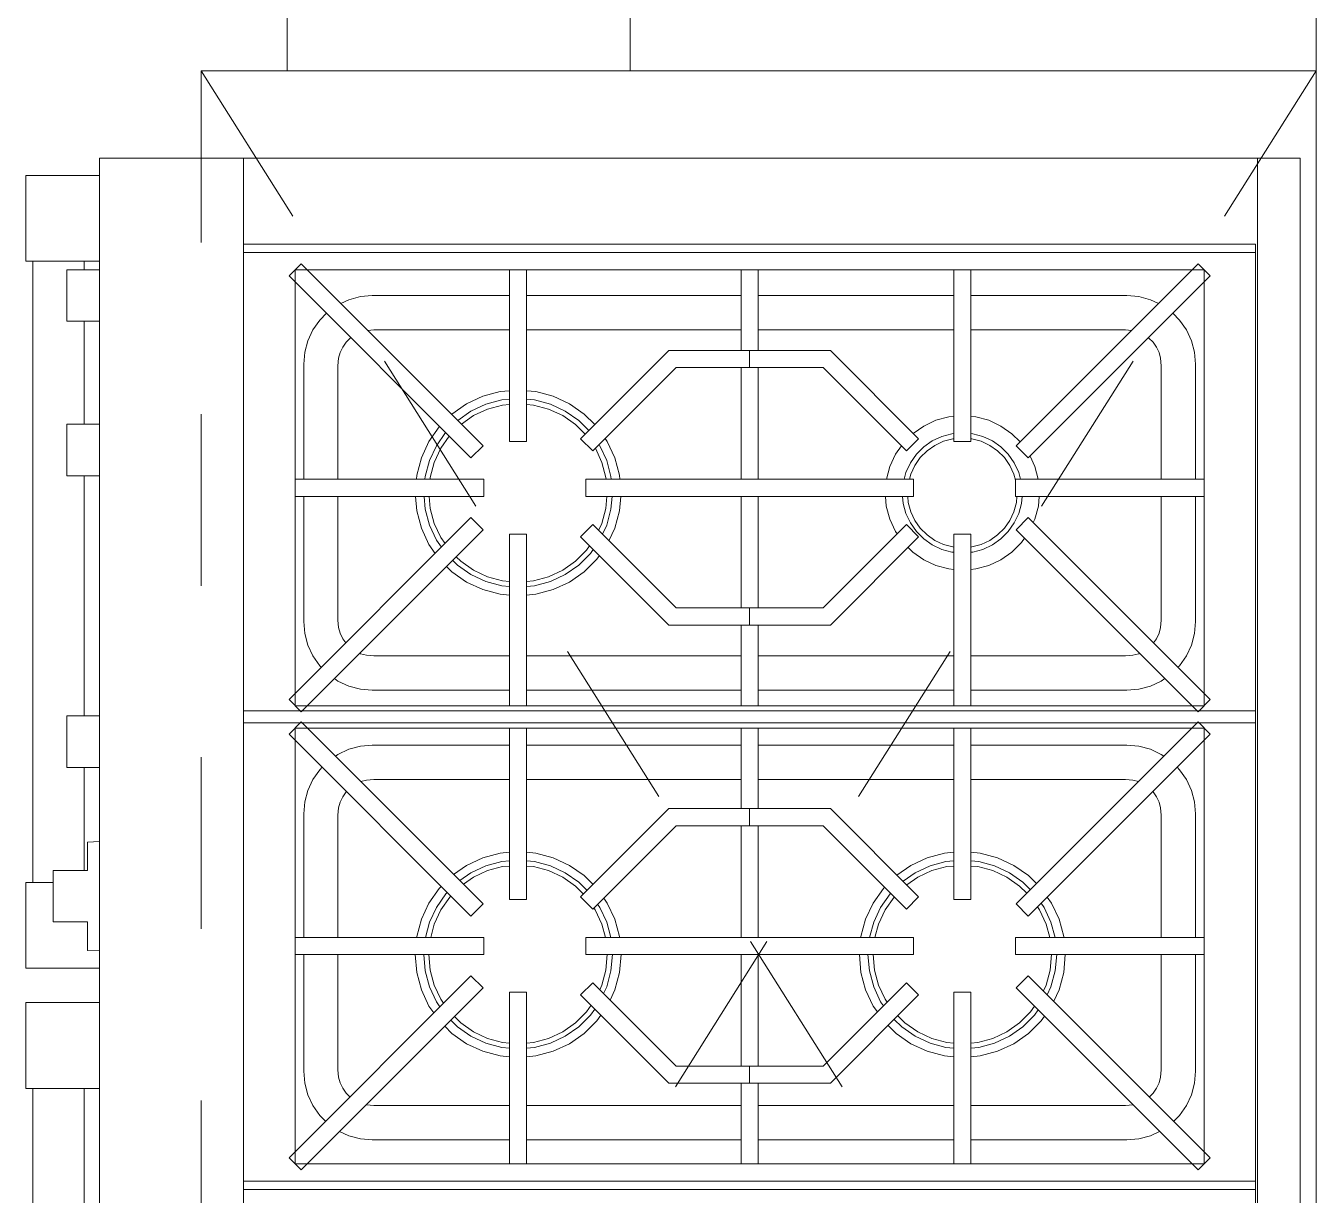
# Model space of a CAD drawing. Header units: metres. Extents: x 14 to 2416, y -346 to 476.
# Drawn here: x 45.799 to 46.552, y -220.115 to -219.434 of the extents above; entities that cross this region are included whole.
import ezdxf

# ---------------------------------------------------------------- set-up
doc = ezdxf.new("R2010")
doc.units = ezdxf.units.M
for name, pattern in [('0', [0]), ('DASHED', [0.75, 0.5, -0.25]), ('DASHED2', [0.375, 0.25, -0.125]), ('HIDDEN2', [0.1875, 0.125, -0.0625])]:
    doc.linetypes.add(name, pattern=pattern)
doc.layers.get('0').update_dxf_attribs({"linetype": '0', "lineweight": 20})
for name, color, linetype, lineweight in [('01a_Mobiliario', 250, 'Continuous', 0), ('A-ANNO-TEXT', 20, 'Continuous', 13), ('A-EQPM-OVHD', 253, 'DASHED2', 5), ('A-WALL', 250, 'Continuous', 20), ('baños', 251, 'Continuous', 0), ('MOBILIARIOS', 252, 'Continuous', 0), ('PROYECCION', 9, 'DASHED', 0)]:
    doc.layers.add(name, color=color, linetype=linetype, lineweight=lineweight)
doc.styles.get("Standard").update_dxf_attribs({"font": 'arial.ttf', "height": 0.1875})

# ---------------------------------------------------------------- blocks, each defined once
blk = doc.blocks.new('PL BASE 1N NASAS 09')
at = {"layer": '01a_Mobiliario', "transparency": 33554684}
for p, q in [((-104.43107, -51.19972), (-104.43107, -52.36972)), ((-104.43107, -52.36972), (-103.83107, -52.36972))]:
    blk.add_line(p, q, dxfattribs=at)
at = {"layer": 'A-EQPM-OVHD', "linetype": 'HIDDEN2'}
blk.add_line((-104.23107, -52.36972), (-103.83107, -52.36972), dxfattribs=at)
at = {"layer": 'A-WALL'}
blk.add_line((-103.83107, -51.13972), (-103.83107, -54.9888), dxfattribs=at)
at = {"layer": 'PROYECCION', "color": 252, "linetype": 'DASHED', "ltscale": 0.1}
blk.add_line((-104.23107, -52.36972), (-104.23107, -51.19972), dxfattribs=at)
at = {"layer": 'baños', "linetype": 'Continuous'}
for tag, p in [('MODELNUMBER', (-121.6562, -54.82729)), ('TRADENAME', (-121.6562, -54.82733)), ('PRODUCT', (-121.6562, -54.82738)), ('MATERIAL', (-121.6562, -54.82742))]:
    blk.add_attdef(tag, p, '', height=0.0000254, rotation=359.99992, dxfattribs=at)
blk = doc.blocks.new('A$C3ed47c56')
at = {"layer": 'MOBILIARIOS'}
for p, q in [((0.043, 0.05092), (0.043, 0.98092)), ((0.043, 0.98092), (0.043, 0.05092)), ((0.718, 0.98092), (0.718, 0.05092)), ((0.743, 0.98092), (0.743, 0.05092)), ((0.743, 0.05092), (0.743, 0.98092)), ((0.127, 0.65192), (0.127, 0.92592)), ((0.717, 0.92592), (0.717, 0.65192)), ((0.004, 0.59292), (0.004, 0.91162)), ((0.034, 0.59292), (0.034, 0.74692)), ((0.717, 0.65192), (0.127, 0.65192)), ((0.127, 0.65192), (0.127, 0.64692)), ((0.717, 0.64692), (0.717, 0.65192)), ((0.717, 0.64692), (0.127, 0.64692)), ((0.127, 0.64692), (0.127, 0.37292)), ((0.15346, 0.63338), (0.16053, 0.64045)), ((0.2666, 0.53439), (0.16053, 0.64045)), ((0.5774, 0.53439), (0.68346, 0.64045)), ((0.69053, 0.63338), (0.68346, 0.64045)), ((0.717, 0.37292), (0.717, 0.64692)), ((0.25953, 0.52732), (0.15346, 0.63338)), ((0.157, 0.51492), (0.157, 0.63692)), ((0.157, 0.63692), (0.282, 0.63692)), ((0.282, 0.63692), (0.292, 0.63692)), ((0.282, 0.53692), (0.282, 0.63692)), ((0.292, 0.53692), (0.292, 0.63692)), ((0.292, 0.63692), (0.541, 0.63692)), ((0.417, 0.58992), (0.417, 0.63692)), ((0.427, 0.63692), (0.427, 0.58992)), ((0.541, 0.63692), (0.551, 0.63692)), ((0.541, 0.53692), (0.541, 0.63692)), ((0.551, 0.53692), (0.551, 0.63692)), ((0.551, 0.63692), (0.687, 0.63692)), ((0.58447, 0.52732), (0.69053, 0.63338)), ((0.687, 0.63692), (0.687, 0.51492)), ((0.18297, 0.61801), (0.18832, 0.62051)), ((0.18832, 0.62051), (0.19505, 0.62231)), ((0.19505, 0.62231), (0.202, 0.62292)), ((0.202, 0.62292), (0.282, 0.62292)), ((0.292, 0.62292), (0.417, 0.62292)), ((0.427, 0.62292), (0.541, 0.62292)), ((0.551, 0.62292), (0.642, 0.62292)), ((0.642, 0.62292), (0.64895, 0.62231)), ((0.64895, 0.62231), (0.65568, 0.62051)), ((0.65568, 0.62051), (0.66102, 0.61801)), ((0.17136, 0.60863), (0.17479, 0.61206)), ((0.66921, 0.61206), (0.67264, 0.60863)), ((0.16441, 0.5966), (0.16736, 0.60292)), ((0.16736, 0.60292), (0.17136, 0.60863)), ((0.19847, 0.60252), (0.19854, 0.60254)), ((0.19854, 0.60254), (0.20287, 0.60292)), ((0.20287, 0.60292), (0.282, 0.60292)), ((0.292, 0.60292), (0.417, 0.60292)), ((0.427, 0.60292), (0.541, 0.60292)), ((0.551, 0.60292), (0.64113, 0.60292)), ((0.64113, 0.60292), (0.64546, 0.60254)), ((0.64546, 0.60254), (0.64553, 0.60252)), ((0.67264, 0.60863), (0.67664, 0.60292)), ((0.67664, 0.60292), (0.67959, 0.5966)), ((0.16261, 0.58986), (0.16441, 0.5966)), ((0.18474, 0.59288), (0.18674, 0.59573)), ((0.18674, 0.59573), (0.18893, 0.59792)), ((0.65507, 0.59792), (0.65726, 0.59573)), ((0.65726, 0.59573), (0.65925, 0.59288)), ((0.67959, 0.5966), (0.68139, 0.58986)), ((0, 0.59292), (0.00029, 0.59292)), ((0, 0.54292), (0, 0.59292)), ((0.00029, 0.59292), (0.00115, 0.59292)), ((0.00115, 0.59292), (0.00254, 0.59292)), ((0.00254, 0.59292), (0.00444, 0.59292)), ((0.00444, 0.59292), (0.00679, 0.59292)), ((0.00679, 0.59292), (0.0095, 0.59292)), ((0.0095, 0.59292), (0.0125, 0.59292)), ((0.0125, 0.59292), (0.0157, 0.59292)), ((0.0157, 0.59292), (0.019, 0.59292)), ((0.019, 0.59292), (0.043, 0.59292)), ((0.162, 0.58292), (0.16261, 0.58986)), ((0.18238, 0.58638), (0.18328, 0.58973)), ((0.18328, 0.58973), (0.18474, 0.59288)), ((0.32346, 0.53845), (0.37493, 0.58992)), ((0.37493, 0.58992), (0.422, 0.58992)), ((0.422, 0.57992), (0.422, 0.58992)), ((0.46907, 0.58992), (0.422, 0.58992)), ((0.52053, 0.53845), (0.46907, 0.58992)), ((0.65925, 0.59288), (0.66072, 0.58973)), ((0.66072, 0.58973), (0.66162, 0.58638)), ((0.68139, 0.58986), (0.682, 0.58292)), ((0.162, 0.51492), (0.162, 0.58292)), ((0.182, 0.58205), (0.18238, 0.58638)), ((0.182, 0.51492), (0.182, 0.58205)), ((0.33053, 0.53138), (0.37907, 0.57992)), ((0.37907, 0.57992), (0.422, 0.57992)), ((0.417, 0.51492), (0.417, 0.57992)), ((0.46493, 0.57992), (0.422, 0.57992)), ((0.427, 0.57992), (0.427, 0.51492)), ((0.51346, 0.53138), (0.46493, 0.57992)), ((0.66162, 0.58638), (0.662, 0.58205)), ((0.662, 0.58205), (0.662, 0.51492)), ((0.682, 0.58292), (0.682, 0.51492)), ((0.26648, 0.5713), (0.27658, 0.57401)), ((0.27658, 0.57401), (0.282, 0.57448)), ((0.292, 0.57448), (0.29742, 0.57401)), ((0.29742, 0.57401), (0.30752, 0.5713)), ((0.52548, 0.5713), (0.53558, 0.57401)), ((0.53558, 0.57401), (0.541, 0.57448)), ((0.551, 0.57448), (0.55642, 0.57401)), ((0.55642, 0.57401), (0.56652, 0.5713)), ((0.24843, 0.56088), (0.257, 0.56688)), ((0.257, 0.56688), (0.26648, 0.5713)), ((0.2595, 0.56255), (0.26819, 0.5666)), ((0.26819, 0.5666), (0.27745, 0.56908)), ((0.26921, 0.56378), (0.27797, 0.56613)), ((0.27745, 0.56908), (0.282, 0.56948)), ((0.27797, 0.56613), (0.282, 0.56648)), ((0.292, 0.56948), (0.29655, 0.56908)), ((0.292, 0.56648), (0.29603, 0.56613)), ((0.29603, 0.56613), (0.30478, 0.56378)), ((0.29655, 0.56908), (0.30581, 0.5666)), ((0.30581, 0.5666), (0.3145, 0.56255)), ((0.30752, 0.5713), (0.317, 0.56688)), ((0.317, 0.56688), (0.32557, 0.56088)), ((0.50743, 0.56088), (0.516, 0.56688)), ((0.516, 0.56688), (0.52548, 0.5713)), ((0.5185, 0.56255), (0.52719, 0.5666)), ((0.52719, 0.5666), (0.53645, 0.56908)), ((0.52821, 0.56378), (0.53697, 0.56613)), ((0.53645, 0.56908), (0.541, 0.56948)), ((0.53697, 0.56613), (0.541, 0.56648)), ((0.551, 0.56948), (0.55555, 0.56908)), ((0.551, 0.56648), (0.55503, 0.56613)), ((0.55503, 0.56613), (0.56378, 0.56378)), ((0.55555, 0.56908), (0.56481, 0.5666)), ((0.56481, 0.5666), (0.5735, 0.56255)), ((0.56652, 0.5713), (0.576, 0.56688)), ((0.576, 0.56688), (0.58457, 0.56088)), ((0.24427, 0.55672), (0.24843, 0.56088)), ((0.24779, 0.5532), (0.25165, 0.55705)), ((0.25165, 0.55705), (0.2595, 0.56255)), ((0.25357, 0.55475), (0.261, 0.55995)), ((0.261, 0.55995), (0.26921, 0.56378)), ((0.30478, 0.56378), (0.313, 0.55995)), ((0.313, 0.55995), (0.32042, 0.55475)), ((0.3145, 0.56255), (0.32235, 0.55705)), ((0.32235, 0.55705), (0.32913, 0.55027)), ((0.32557, 0.56088), (0.33296, 0.55349)), ((0.50277, 0.55622), (0.50743, 0.56088)), ((0.50629, 0.5527), (0.51065, 0.55705)), ((0.51065, 0.55705), (0.5185, 0.56255)), ((0.51257, 0.55475), (0.52, 0.55995)), ((0.52, 0.55995), (0.52821, 0.56378)), ((0.56378, 0.56378), (0.572, 0.55995)), ((0.572, 0.55995), (0.57942, 0.55475)), ((0.5735, 0.56255), (0.58135, 0.55705)), ((0.58135, 0.55705), (0.58813, 0.55027)), ((0.58457, 0.56088), (0.59196, 0.55349)), ((0.24991, 0.55108), (0.25357, 0.55475)), ((0.32042, 0.55475), (0.32683, 0.54834)), ((0.32913, 0.55027), (0.33166, 0.54666)), ((0.33296, 0.55349), (0.33524, 0.55023)), ((0.50841, 0.55058), (0.51257, 0.55475)), ((0.57942, 0.55475), (0.58583, 0.54834)), ((0.58813, 0.55027), (0.59025, 0.54724)), ((0.59196, 0.55349), (0.59383, 0.55082)), ((0, 0.54292), (0.00029, 0.54292)), ((0.00029, 0.54292), (0.00115, 0.54292)), ((0.00115, 0.54292), (0.00254, 0.54292)), ((0.00254, 0.54292), (0.00444, 0.54292)), ((0.00444, 0.54292), (0.00679, 0.54292)), ((0.00679, 0.54292), (0.0095, 0.54292)), ((0.0095, 0.54292), (0.0125, 0.54292)), ((0.0125, 0.54292), (0.0157, 0.54292)), ((0.0157, 0.54292), (0.019, 0.54292)), ((0.019, 0.54292), (0.043, 0.54292)), ((0.23062, 0.53544), (0.23504, 0.54492)), ((0.23504, 0.54492), (0.23788, 0.54897)), ((0.23532, 0.53373), (0.23937, 0.54242)), ((0.23937, 0.54242), (0.24145, 0.5454)), ((0.24197, 0.54092), (0.2436, 0.54325)), ((0.32683, 0.54834), (0.32952, 0.54451)), ((0.48962, 0.53544), (0.49404, 0.54492)), ((0.49404, 0.54492), (0.49646, 0.54838)), ((0.49432, 0.53373), (0.49837, 0.54242)), ((0.49837, 0.54242), (0.50004, 0.54481)), ((0.50097, 0.54092), (0.50219, 0.54266)), ((0.58583, 0.54834), (0.58811, 0.5451)), ((0.59927, 0.54212), (0.60238, 0.53544)), ((0.22791, 0.52534), (0.23062, 0.53544)), ((0.23814, 0.5327), (0.24197, 0.54092)), ((0.25953, 0.52732), (0.2666, 0.53439)), ((0.282, 0.53692), (0.292, 0.53692)), ((0.33053, 0.53138), (0.32346, 0.53845)), ((0.33459, 0.53544), (0.33586, 0.5327)), ((0.33684, 0.53769), (0.33868, 0.53373)), ((0.34059, 0.54143), (0.34338, 0.53544)), ((0.34338, 0.53544), (0.34609, 0.52534)), ((0.48691, 0.52534), (0.48962, 0.53544)), ((0.49714, 0.5327), (0.50097, 0.54092)), ((0.51346, 0.53138), (0.52053, 0.53845)), ((0.541, 0.53692), (0.551, 0.53692)), ((0.58447, 0.52732), (0.5774, 0.53439)), ((0.59327, 0.53612), (0.59486, 0.5327)), ((0.59552, 0.53837), (0.59768, 0.53373)), ((0.60238, 0.53544), (0.60509, 0.52534)), ((0.23283, 0.52447), (0.23532, 0.53373)), ((0.23579, 0.52395), (0.23814, 0.5327)), ((0.33586, 0.5327), (0.33821, 0.52395)), ((0.33868, 0.53373), (0.34116, 0.52447)), ((0.49183, 0.52447), (0.49432, 0.53373)), ((0.49479, 0.52395), (0.49714, 0.5327)), ((0.59486, 0.5327), (0.59721, 0.52395)), ((0.59768, 0.53373), (0.60016, 0.52447)), ((0, 0.52292), (0.00029, 0.52292)), ((0, 0.52292), (0, 0.47292)), ((0.00029, 0.52292), (0.00115, 0.52292)), ((0.00115, 0.52292), (0.00254, 0.52292)), ((0.00254, 0.52292), (0.00444, 0.52292)), ((0.00444, 0.52292), (0.00679, 0.52292)), ((0.00679, 0.52292), (0.0095, 0.52292)), ((0.0095, 0.52292), (0.0125, 0.52292)), ((0.0125, 0.52292), (0.0157, 0.52292)), ((0.0157, 0.52292), (0.019, 0.52292)), ((0.019, 0.52292), (0.043, 0.52292)), ((0.227, 0.51492), (0.22791, 0.52534)), ((0.232, 0.51492), (0.23283, 0.52447)), ((0.235, 0.51492), (0.23579, 0.52395)), ((0.33821, 0.52395), (0.339, 0.51492)), ((0.34116, 0.52447), (0.342, 0.51492)), ((0.34609, 0.52534), (0.347, 0.51492)), ((0.486, 0.51492), (0.48691, 0.52534)), ((0.491, 0.51492), (0.49183, 0.52447)), ((0.494, 0.51492), (0.49479, 0.52395)), ((0.59721, 0.52395), (0.598, 0.51492)), ((0.60016, 0.52447), (0.601, 0.51492)), ((0.60509, 0.52534), (0.606, 0.51492)), ((0.043, 0.51269), (0.036, 0.51249)), ((0.036, 0.51201), (0.036, 0.51249)), ((0.036, 0.51059), (0.036, 0.51201)), ((0.157, 0.51492), (0.157, 0.50492)), ((0.267, 0.51492), (0.157, 0.51492)), ((0.267, 0.51492), (0.267, 0.50492)), ((0.3265, 0.51492), (0.3265, 0.50492)), ((0.417, 0.51492), (0.3265, 0.51492)), ((0.427, 0.51492), (0.417, 0.51492)), ((0.5175, 0.51492), (0.427, 0.51492)), ((0.5175, 0.51492), (0.5175, 0.50492)), ((0.577, 0.51492), (0.577, 0.50492)), ((0.577, 0.51492), (0.687, 0.51492)), ((0.687, 0.51492), (0.687, 0.50492)), ((0.036, 0.50826), (0.036, 0.51059)), ((0.036, 0.5051), (0.036, 0.50826)), ((0.036, 0.50121), (0.036, 0.5051)), ((0.267, 0.50492), (0.157, 0.50492)), ((0.157, 0.38292), (0.157, 0.50492)), ((0.162, 0.43292), (0.162, 0.50492)), ((0.182, 0.43379), (0.182, 0.50492)), ((0.22791, 0.5045), (0.22787, 0.50492)), ((0.23062, 0.4944), (0.22791, 0.5045)), ((0.23532, 0.49611), (0.23296, 0.50492)), ((0.23814, 0.49713), (0.23605, 0.50492)), ((0.417, 0.50492), (0.3265, 0.50492)), ((0.33795, 0.50492), (0.33586, 0.49713)), ((0.34104, 0.50492), (0.33868, 0.49611)), ((0.34609, 0.5045), (0.34338, 0.4944)), ((0.34612, 0.50492), (0.34609, 0.5045)), ((0.427, 0.50492), (0.417, 0.50492)), ((0.417, 0.43992), (0.417, 0.50492)), ((0.5175, 0.50492), (0.427, 0.50492)), ((0.427, 0.50492), (0.427, 0.43992)), ((0.48691, 0.5045), (0.48687, 0.50492)), ((0.48962, 0.4944), (0.48691, 0.5045)), ((0.49432, 0.49611), (0.49196, 0.50492)), ((0.49714, 0.49713), (0.49505, 0.50492)), ((0.577, 0.50492), (0.687, 0.50492)), ((0.59695, 0.50492), (0.59486, 0.49713)), ((0.60004, 0.50492), (0.59768, 0.49611)), ((0.60509, 0.5045), (0.60238, 0.4944)), ((0.60512, 0.50492), (0.60509, 0.5045)), ((0.662, 0.50492), (0.662, 0.43379)), ((0.682, 0.50492), (0.682, 0.43292)), ((0.687, 0.50492), (0.687, 0.38292)), ((0.036, 0.4967), (0.036, 0.50121)), ((0.036, 0.49592), (0.036, 0.4967)), ((0.24197, 0.48892), (0.23814, 0.49713)), ((0.33586, 0.49713), (0.33203, 0.48892)), ((0.50097, 0.48892), (0.49714, 0.49713)), ((0.59486, 0.49713), (0.59103, 0.48892)), ((0.016, 0.49152), (0.016, 0.49592)), ((0.036, 0.49592), (0.016, 0.49592)), ((0.016, 0.4863), (0.016, 0.49152)), ((0.25953, 0.49252), (0.15346, 0.38645)), ((0.23504, 0.48492), (0.23062, 0.4944)), ((0.23937, 0.48742), (0.23532, 0.49611)), ((0.25953, 0.49252), (0.2666, 0.48545)), ((0.33868, 0.49611), (0.33463, 0.48742)), ((0.34338, 0.4944), (0.33896, 0.48492)), ((0.49404, 0.48492), (0.48962, 0.4944)), ((0.49837, 0.48742), (0.49432, 0.49611)), ((0.58447, 0.49252), (0.5774, 0.48545)), ((0.58447, 0.49252), (0.69053, 0.38645)), ((0.59768, 0.49611), (0.59363, 0.48742)), ((0.60238, 0.4944), (0.59796, 0.48492)), ((0.016, 0.48092), (0.016, 0.4863)), ((0.2666, 0.48545), (0.16053, 0.37938)), ((0.24104, 0.47635), (0.23504, 0.48492)), ((0.24487, 0.47957), (0.23937, 0.48742)), ((0.24717, 0.48149), (0.24197, 0.48892)), ((0.24783, 0.48082), (0.24717, 0.48149)), ((0.282, 0.48292), (0.292, 0.48292)), ((0.282, 0.48292), (0.282, 0.38292)), ((0.292, 0.48292), (0.292, 0.38292)), ((0.33053, 0.48845), (0.32346, 0.48138)), ((0.33053, 0.48845), (0.37907, 0.43992)), ((0.33203, 0.48892), (0.33122, 0.48776)), ((0.33463, 0.48742), (0.33337, 0.48562)), ((0.33896, 0.48492), (0.33695, 0.48204)), ((0.51346, 0.48845), (0.46493, 0.43992)), ((0.50004, 0.47635), (0.49404, 0.48492)), ((0.50387, 0.47957), (0.49837, 0.48742)), ((0.50617, 0.48149), (0.50097, 0.48892)), ((0.50633, 0.48132), (0.50617, 0.48149)), ((0.51346, 0.48845), (0.52053, 0.48138)), ((0.541, 0.48292), (0.551, 0.48292)), ((0.541, 0.48292), (0.541, 0.38292)), ((0.551, 0.48292), (0.551, 0.38292)), ((0.5774, 0.48545), (0.68346, 0.37938)), ((0.59103, 0.48892), (0.58981, 0.48718)), ((0.59363, 0.48742), (0.59196, 0.48503)), ((0.59796, 0.48492), (0.59553, 0.48145)), ((0.016, 0.47554), (0.016, 0.48092)), ((0.016, 0.47032), (0.016, 0.47554)), ((0.2422, 0.47519), (0.24104, 0.47635)), ((0.24572, 0.47871), (0.24487, 0.47957)), ((0.261, 0.46989), (0.25514, 0.47399)), ((0.32042, 0.47508), (0.313, 0.46989)), ((0.32509, 0.47975), (0.32042, 0.47508)), ((0.32721, 0.47764), (0.32235, 0.47279)), ((0.32346, 0.48138), (0.37493, 0.42992)), ((0.33073, 0.47412), (0.32557, 0.46896)), ((0.52053, 0.48138), (0.46907, 0.42992)), ((0.5007, 0.47569), (0.50004, 0.47635)), ((0.50422, 0.47921), (0.50387, 0.47957)), ((0.52, 0.46989), (0.51355, 0.4744)), ((0.57942, 0.47508), (0.572, 0.46989)), ((0.58359, 0.47925), (0.57942, 0.47508)), ((0.58571, 0.47714), (0.58135, 0.47279)), ((0, 0.47292), (0.00029, 0.47292)), ((0.00029, 0.47292), (0.00115, 0.47292)), ((0.00115, 0.47292), (0.00254, 0.47292)), ((0.00254, 0.47292), (0.00444, 0.47292)), ((0.004, 0.11092), (0.004, 0.47292)), ((0.00444, 0.47292), (0.00679, 0.47292)), ((0.00679, 0.47292), (0.0095, 0.47292)), ((0.0095, 0.47292), (0.0125, 0.47292)), ((0.0125, 0.47292), (0.0157, 0.47292)), ((0.0157, 0.47292), (0.016, 0.47292)), ((0.016, 0.46592), (0.016, 0.47032)), ((0.257, 0.46296), (0.24942, 0.46827)), ((0.2595, 0.46729), (0.25299, 0.47184)), ((0.26819, 0.46324), (0.2595, 0.46729)), ((0.26921, 0.46605), (0.261, 0.46989)), ((0.313, 0.46989), (0.30478, 0.46605)), ((0.3145, 0.46729), (0.30581, 0.46324)), ((0.32235, 0.47279), (0.3145, 0.46729)), ((0.32557, 0.46896), (0.317, 0.46296)), ((0.516, 0.46296), (0.50783, 0.46868)), ((0.5185, 0.46729), (0.51141, 0.47225)), ((0.52719, 0.46324), (0.5185, 0.46729)), ((0.52821, 0.46605), (0.52, 0.46989)), ((0.572, 0.46989), (0.56378, 0.46605)), ((0.5735, 0.46729), (0.56481, 0.46324)), ((0.58135, 0.47279), (0.5735, 0.46729)), ((0.58457, 0.46896), (0.576, 0.46296)), ((0.58923, 0.47362), (0.58457, 0.46896)), ((0.016, 0.46592), (0.036, 0.46592)), ((0.034, 0.40592), (0.034, 0.46592)), ((0.036, 0.46592), (0.036, 0.46513)), ((0.036, 0.46063), (0.036, 0.46513)), ((0.036, 0.45673), (0.036, 0.46063)), ((0.26648, 0.45854), (0.257, 0.46296)), ((0.27745, 0.46075), (0.26819, 0.46324)), ((0.27797, 0.46371), (0.26921, 0.46605)), ((0.282, 0.46036), (0.27745, 0.46075)), ((0.282, 0.46336), (0.27797, 0.46371)), ((0.29603, 0.46371), (0.292, 0.46336)), ((0.29655, 0.46075), (0.292, 0.46036)), ((0.30478, 0.46605), (0.29603, 0.46371)), ((0.30581, 0.46324), (0.29655, 0.46075)), ((0.317, 0.46296), (0.30752, 0.45854)), ((0.52548, 0.45854), (0.516, 0.46296)), ((0.53645, 0.46075), (0.52719, 0.46324)), ((0.53697, 0.46371), (0.52821, 0.46605)), ((0.541, 0.46036), (0.53645, 0.46075)), ((0.541, 0.46336), (0.53697, 0.46371)), ((0.55503, 0.46371), (0.551, 0.46336)), ((0.55555, 0.46075), (0.551, 0.46036)), ((0.56378, 0.46605), (0.55503, 0.46371)), ((0.56481, 0.46324), (0.55555, 0.46075)), ((0.576, 0.46296), (0.56652, 0.45854)), ((0.036, 0.45358), (0.036, 0.45673)), ((0.036, 0.45125), (0.036, 0.45358)), ((0.27658, 0.45583), (0.26648, 0.45854)), ((0.282, 0.45536), (0.27658, 0.45583)), ((0.29742, 0.45583), (0.292, 0.45536)), ((0.30752, 0.45854), (0.29742, 0.45583)), ((0.53558, 0.45583), (0.52548, 0.45854)), ((0.541, 0.45536), (0.53558, 0.45583)), ((0.55642, 0.45583), (0.551, 0.45536)), ((0.56652, 0.45854), (0.55642, 0.45583)), ((0.036, 0.44983), (0.036, 0.45125)), ((0.036, 0.44935), (0.036, 0.44983)), ((0.043, 0.44915), (0.036, 0.44935)), ((0.37907, 0.43992), (0.422, 0.43992)), ((0.422, 0.43992), (0.422, 0.42992)), ((0.46493, 0.43992), (0.422, 0.43992)), ((0.16261, 0.42597), (0.162, 0.43292)), ((0.18238, 0.42946), (0.182, 0.43379)), ((0.18328, 0.4261), (0.18238, 0.42946)), ((0.37493, 0.42992), (0.422, 0.42992)), ((0.417, 0.38292), (0.417, 0.42992)), ((0.46907, 0.42992), (0.422, 0.42992)), ((0.427, 0.42992), (0.427, 0.38292)), ((0.66162, 0.42946), (0.66072, 0.4261)), ((0.662, 0.43379), (0.66162, 0.42946)), ((0.682, 0.43292), (0.68139, 0.42597)), ((0.16441, 0.41924), (0.16261, 0.42597)), ((0.18474, 0.42296), (0.18328, 0.4261)), ((0.18674, 0.42011), (0.18474, 0.42296)), ((0.65925, 0.42296), (0.65726, 0.42011)), ((0.66072, 0.4261), (0.65925, 0.42296)), ((0.68139, 0.42597), (0.67959, 0.41924)), ((0.16736, 0.41292), (0.16441, 0.41924)), ((0.18693, 0.41992), (0.18674, 0.42011)), ((0.19854, 0.4133), (0.19531, 0.41416)), ((0.64868, 0.41416), (0.64546, 0.4133)), ((0.65726, 0.42011), (0.65707, 0.41992)), ((0.67959, 0.41924), (0.67664, 0.41292)), ((0.17136, 0.40721), (0.16736, 0.41292)), ((0.17279, 0.40578), (0.17136, 0.40721)), ((0.20287, 0.41292), (0.19854, 0.4133)), ((0.282, 0.41292), (0.20287, 0.41292)), ((0.417, 0.41292), (0.292, 0.41292)), ((0.541, 0.41292), (0.427, 0.41292)), ((0.64113, 0.41292), (0.551, 0.41292)), ((0.64546, 0.4133), (0.64113, 0.41292)), ((0.67264, 0.40721), (0.67121, 0.40578)), ((0.67664, 0.41292), (0.67264, 0.40721)), ((0.024, 0.40152), (0.024, 0.40592)), ((0.043, 0.40592), (0.024, 0.40592)), ((0.024, 0.3963), (0.024, 0.40152)), ((0.182, 0.39828), (0.18049, 0.39934)), ((0.66351, 0.39934), (0.662, 0.39828)), ((0.024, 0.39092), (0.024, 0.3963)), ((0.18832, 0.39533), (0.182, 0.39828)), ((0.19505, 0.39353), (0.18832, 0.39533)), ((0.202, 0.39292), (0.19505, 0.39353)), ((0.282, 0.39292), (0.202, 0.39292)), ((0.417, 0.39292), (0.292, 0.39292)), ((0.541, 0.39292), (0.427, 0.39292)), ((0.642, 0.39292), (0.551, 0.39292)), ((0.64895, 0.39353), (0.642, 0.39292)), ((0.65568, 0.39533), (0.64895, 0.39353)), ((0.662, 0.39828), (0.65568, 0.39533)), ((0.024, 0.38554), (0.024, 0.39092)), ((0.024, 0.38032), (0.024, 0.38554)), ((0.15346, 0.38645), (0.16053, 0.37938)), ((0.69053, 0.38645), (0.68346, 0.37938)), ((0.717, 0.37292), (0.717, 0.38492)), ((0.717, 0.37992), (0.717, 0.38492)), ((0.024, 0.37592), (0.024, 0.38032)), ((0.717, 0.37992), (0.127, 0.37992)), ((0.127, 0.37992), (0.127, 0.10592)), ((0.127, 0.37292), (0.127, 0.37992)), ((0.282, 0.38292), (0.157, 0.38292)), ((0.282, 0.38292), (0.292, 0.38292)), ((0.541, 0.38292), (0.292, 0.38292)), ((0.541, 0.38292), (0.551, 0.38292)), ((0.687, 0.38292), (0.551, 0.38292)), ((0.717, 0.10592), (0.717, 0.37992)), ((0.024, 0.37592), (0.043, 0.37592)), ((0.034, 0.23592), (0.034, 0.37592)), ((0.127, 0.37292), (0.667, 0.37292)), ((0.15346, 0.36638), (0.16053, 0.37345)), ((0.157, 0.24792), (0.157, 0.36992)), ((0.157, 0.36992), (0.282, 0.36992)), ((0.2666, 0.26739), (0.16053, 0.37345)), ((0.282, 0.36992), (0.292, 0.36992)), ((0.282, 0.26992), (0.282, 0.36992)), ((0.292, 0.26992), (0.292, 0.36992)), ((0.292, 0.36992), (0.541, 0.36992)), ((0.417, 0.32292), (0.417, 0.36992)), ((0.427, 0.36992), (0.427, 0.32292)), ((0.541, 0.36992), (0.551, 0.36992)), ((0.541, 0.26992), (0.541, 0.36992)), ((0.551, 0.26992), (0.551, 0.36992)), ((0.551, 0.36992), (0.687, 0.36992)), ((0.5774, 0.26739), (0.68346, 0.37345)), ((0.667, 0.37292), (0.717, 0.37292)), ((0.69053, 0.36638), (0.68346, 0.37345)), ((0.687, 0.36992), (0.687, 0.24792)), ((0.25953, 0.26032), (0.15346, 0.36638)), ((0.58447, 0.26032), (0.69053, 0.36638)), ((0.1799, 0.35409), (0.182, 0.35556)), ((0.182, 0.35556), (0.18832, 0.35851)), ((0.18832, 0.35851), (0.19505, 0.36031)), ((0.19505, 0.36031), (0.202, 0.36092)), ((0.202, 0.36092), (0.282, 0.36092)), ((0.292, 0.36092), (0.417, 0.36092)), ((0.427, 0.36092), (0.541, 0.36092)), ((0.551, 0.36092), (0.642, 0.36092)), ((0.642, 0.36092), (0.64895, 0.36031)), ((0.64895, 0.36031), (0.65568, 0.35851)), ((0.65568, 0.35851), (0.662, 0.35556)), ((0.662, 0.35556), (0.6641, 0.35409)), ((0.16736, 0.34092), (0.17136, 0.34663)), ((0.17136, 0.34663), (0.17229, 0.34756)), ((0.67171, 0.34756), (0.67264, 0.34663)), ((0.67264, 0.34663), (0.67664, 0.34092)), ((0.16441, 0.3346), (0.16736, 0.34092)), ((0.19461, 0.33937), (0.19519, 0.33964)), ((0.19519, 0.33964), (0.19854, 0.34054)), ((0.19854, 0.34054), (0.20287, 0.34092)), ((0.20287, 0.34092), (0.282, 0.34092)), ((0.292, 0.34092), (0.417, 0.34092)), ((0.427, 0.34092), (0.541, 0.34092)), ((0.551, 0.34092), (0.64113, 0.34092)), ((0.64113, 0.34092), (0.64546, 0.34054)), ((0.64546, 0.34054), (0.64881, 0.33964)), ((0.64881, 0.33964), (0.64938, 0.33937)), ((0.67664, 0.34092), (0.67959, 0.3346)), ((0.16261, 0.32786), (0.16441, 0.3346)), ((0.18474, 0.33088), (0.18648, 0.33336)), ((0.65752, 0.33336), (0.65925, 0.33088)), ((0.67959, 0.3346), (0.68139, 0.32786)), ((0.162, 0.32092), (0.16261, 0.32786)), ((0.182, 0.32005), (0.18238, 0.32438)), ((0.18238, 0.32438), (0.18328, 0.32773)), ((0.18328, 0.32773), (0.18474, 0.33088)), ((0.65925, 0.33088), (0.66072, 0.32773)), ((0.66072, 0.32773), (0.66162, 0.32438)), ((0.66162, 0.32438), (0.662, 0.32005)), ((0.68139, 0.32786), (0.682, 0.32092)), ((0.162, 0.24792), (0.162, 0.32092)), ((0.182, 0.24792), (0.182, 0.32005)), ((0.32346, 0.27145), (0.37493, 0.32292)), ((0.37493, 0.32292), (0.422, 0.32292)), ((0.46907, 0.32292), (0.422, 0.32292)), ((0.422, 0.31292), (0.422, 0.32292)), ((0.52053, 0.27145), (0.46907, 0.32292)), ((0.662, 0.32005), (0.662, 0.24792)), ((0.682, 0.32092), (0.682, 0.24792)), ((0.33053, 0.26438), (0.37907, 0.31292)), ((0.37907, 0.31292), (0.422, 0.31292)), ((0.417, 0.24792), (0.417, 0.31292)), ((0.46493, 0.31292), (0.422, 0.31292)), ((0.427, 0.31292), (0.427, 0.24792)), ((0.51346, 0.26438), (0.46493, 0.31292)), ((0.257, 0.29788), (0.26648, 0.3023)), ((0.26648, 0.3023), (0.27658, 0.30501)), ((0.27658, 0.30501), (0.282, 0.30548)), ((0.292, 0.30548), (0.29742, 0.30501)), ((0.29742, 0.30501), (0.30752, 0.3023)), ((0.30752, 0.3023), (0.317, 0.29788)), ((0.24843, 0.29188), (0.257, 0.29788)), ((0.25165, 0.28805), (0.2595, 0.29355)), ((0.2595, 0.29355), (0.26819, 0.2976)), ((0.261, 0.29095), (0.26921, 0.29478)), ((0.26819, 0.2976), (0.27745, 0.30008)), ((0.26921, 0.29478), (0.27797, 0.29713)), ((0.27745, 0.30008), (0.282, 0.30048)), ((0.27797, 0.29713), (0.282, 0.29748)), ((0.292, 0.30048), (0.29655, 0.30008)), ((0.292, 0.29748), (0.29603, 0.29713)), ((0.29603, 0.29713), (0.30478, 0.29478)), ((0.29655, 0.30008), (0.30581, 0.2976)), ((0.30478, 0.29478), (0.313, 0.29095)), ((0.30581, 0.2976), (0.3145, 0.29355)), ((0.3145, 0.29355), (0.32235, 0.28805)), ((0.317, 0.29788), (0.32557, 0.29188)), ((0.24527, 0.28872), (0.24843, 0.29188)), ((0.24879, 0.2852), (0.25165, 0.28805)), ((0.25357, 0.28575), (0.261, 0.29095)), ((0.313, 0.29095), (0.32042, 0.28575)), ((0.32235, 0.28805), (0.32913, 0.28127)), ((0.32557, 0.29188), (0.33296, 0.28449)), ((0.5235, 0.28489), (0.53061, 0.28821)), ((0.53061, 0.28821), (0.53819, 0.29024)), ((0.53819, 0.29024), (0.541, 0.29048)), ((0.551, 0.29048), (0.55381, 0.29024)), ((0.55381, 0.29024), (0.56139, 0.28821)), ((0.56139, 0.28821), (0.5685, 0.28489)), ((0.23504, 0.27592), (0.2387, 0.28115)), ((0.25091, 0.28308), (0.25357, 0.28575)), ((0.32042, 0.28575), (0.32683, 0.27934)), ((0.32683, 0.27934), (0.32869, 0.27669)), ((0.32913, 0.28127), (0.33084, 0.27883)), ((0.33296, 0.28449), (0.33442, 0.28241)), ((0.51434, 0.27765), (0.51707, 0.28039)), ((0.51707, 0.28039), (0.5235, 0.28489)), ((0.5285, 0.27623), (0.53403, 0.27881)), ((0.53403, 0.27881), (0.53992, 0.28039)), ((0.53992, 0.28039), (0.541, 0.28048)), ((0.551, 0.28048), (0.55208, 0.28039)), ((0.55208, 0.28039), (0.55797, 0.27881)), ((0.55797, 0.27881), (0.5635, 0.27623)), ((0.5685, 0.28489), (0.57492, 0.28039)), ((0.57492, 0.28039), (0.58047, 0.27484)), ((0.23062, 0.26644), (0.23504, 0.27592)), ((0.23532, 0.26473), (0.23937, 0.27342)), ((0.23814, 0.2637), (0.24197, 0.27192)), ((0.23937, 0.27342), (0.24228, 0.27757)), ((0.24197, 0.27192), (0.24442, 0.27543)), ((0.33053, 0.26438), (0.32346, 0.27145)), ((0.33995, 0.2738), (0.34338, 0.26644)), ((0.51346, 0.26438), (0.52053, 0.27145)), ((0.51919, 0.26842), (0.5235, 0.27273)), ((0.5235, 0.27273), (0.5285, 0.27623)), ((0.52543, 0.27043), (0.53, 0.27363)), ((0.53, 0.27363), (0.53505, 0.27599)), ((0.53505, 0.27599), (0.54044, 0.27743)), ((0.54044, 0.27743), (0.541, 0.27748)), ((0.551, 0.27748), (0.55156, 0.27743)), ((0.55156, 0.27743), (0.55694, 0.27599)), ((0.55694, 0.27599), (0.562, 0.27363)), ((0.562, 0.27363), (0.56657, 0.27043)), ((0.5635, 0.27623), (0.5685, 0.27273)), ((0.5685, 0.27273), (0.57281, 0.26842)), ((0.58047, 0.27484), (0.58228, 0.27227)), ((0.22791, 0.25634), (0.23062, 0.26644)), ((0.23283, 0.25547), (0.23532, 0.26473)), ((0.23579, 0.25495), (0.23814, 0.2637)), ((0.25953, 0.26032), (0.2666, 0.26739)), ((0.282, 0.26992), (0.292, 0.26992)), ((0.33395, 0.2678), (0.33586, 0.2637)), ((0.33586, 0.2637), (0.33821, 0.25495)), ((0.3362, 0.27005), (0.33868, 0.26473)), ((0.33868, 0.26473), (0.34116, 0.25547)), ((0.34338, 0.26644), (0.34609, 0.25634)), ((0.50371, 0.26131), (0.50703, 0.26842)), ((0.50703, 0.26842), (0.50802, 0.26983)), ((0.51311, 0.25789), (0.51569, 0.26342)), ((0.51569, 0.26342), (0.51919, 0.26842)), ((0.51829, 0.26192), (0.52149, 0.26649)), ((0.52149, 0.26649), (0.52543, 0.27043)), ((0.541, 0.26992), (0.551, 0.26992)), ((0.56657, 0.27043), (0.57051, 0.26649)), ((0.57051, 0.26649), (0.57371, 0.26192)), ((0.57281, 0.26842), (0.57631, 0.26342)), ((0.57631, 0.26342), (0.57889, 0.25789)), ((0.58447, 0.26032), (0.5774, 0.26739)), ((0.22717, 0.24792), (0.22791, 0.25634)), ((0.34609, 0.25634), (0.34682, 0.24792)), ((0.50168, 0.25373), (0.50371, 0.26131)), ((0.51153, 0.252), (0.51311, 0.25789)), ((0.51449, 0.25148), (0.51593, 0.25686)), ((0.51593, 0.25686), (0.51829, 0.26192)), ((0.57371, 0.26192), (0.57607, 0.25686)), ((0.57607, 0.25686), (0.57751, 0.25148)), ((0.57889, 0.25789), (0.58047, 0.252)), ((0.58739, 0.26324), (0.58829, 0.26131)), ((0.58829, 0.26131), (0.59032, 0.25373)), ((0.23217, 0.24792), (0.23283, 0.25547)), ((0.23517, 0.24792), (0.23579, 0.25495)), ((0.33821, 0.25495), (0.33882, 0.24792)), ((0.34116, 0.25547), (0.34182, 0.24792)), ((0.50117, 0.24792), (0.50168, 0.25373)), ((0.51117, 0.24792), (0.51153, 0.252)), ((0.51417, 0.24792), (0.51449, 0.25148)), ((0.57751, 0.25148), (0.57782, 0.24792)), ((0.58047, 0.252), (0.58082, 0.24792)), ((0.59032, 0.25373), (0.59082, 0.24792)), ((0.157, 0.24792), (0.157, 0.23792)), ((0.267, 0.24792), (0.157, 0.24792)), ((0.267, 0.24792), (0.267, 0.23792)), ((0.3265, 0.24792), (0.3265, 0.23792)), ((0.417, 0.24792), (0.3265, 0.24792)), ((0.427, 0.24792), (0.417, 0.24792)), ((0.5175, 0.24792), (0.427, 0.24792)), ((0.5175, 0.24792), (0.5175, 0.23792)), ((0.577, 0.24792), (0.577, 0.23792)), ((0.577, 0.24792), (0.687, 0.24792)), ((0.687, 0.24792), (0.687, 0.23792)), ((0.024, 0.23152), (0.024, 0.23592)), ((0.043, 0.23592), (0.024, 0.23592)), ((0.267, 0.23792), (0.157, 0.23792)), ((0.157, 0.11592), (0.157, 0.23792)), ((0.162, 0.17092), (0.162, 0.23792)), ((0.182, 0.17179), (0.182, 0.23792)), ((0.22791, 0.2355), (0.2277, 0.23792)), ((0.23062, 0.2254), (0.22791, 0.2355)), ((0.23283, 0.23637), (0.2327, 0.23792)), ((0.23532, 0.22711), (0.23283, 0.23637)), ((0.23579, 0.23689), (0.2357, 0.23792)), ((0.23814, 0.22813), (0.23579, 0.23689)), ((0.417, 0.23792), (0.3265, 0.23792)), ((0.33821, 0.23689), (0.33586, 0.22813)), ((0.3383, 0.23792), (0.33821, 0.23689)), ((0.34116, 0.23637), (0.33868, 0.22711)), ((0.3413, 0.23792), (0.34116, 0.23637)), ((0.34609, 0.2355), (0.34338, 0.2254)), ((0.3463, 0.23792), (0.34609, 0.2355)), ((0.427, 0.23792), (0.417, 0.23792)), ((0.417, 0.17292), (0.417, 0.23792)), ((0.5175, 0.23792), (0.427, 0.23792)), ((0.427, 0.23792), (0.427, 0.17292)), ((0.50371, 0.23053), (0.50173, 0.23792)), ((0.51311, 0.23395), (0.51205, 0.23792)), ((0.51569, 0.22842), (0.51311, 0.23395)), ((0.51593, 0.23497), (0.51514, 0.23792)), ((0.51829, 0.22992), (0.51593, 0.23497)), ((0.57607, 0.23497), (0.57371, 0.22992)), ((0.577, 0.23844), (0.57607, 0.23497)), ((0.57889, 0.23395), (0.57631, 0.22842)), ((0.577, 0.23792), (0.687, 0.23792)), ((0.57995, 0.23792), (0.57889, 0.23395)), ((0.59027, 0.23792), (0.58829, 0.23053)), ((0.662, 0.23792), (0.662, 0.17179)), ((0.682, 0.23792), (0.682, 0.17092)), ((0.687, 0.23792), (0.687, 0.11592)), ((0.024, 0.2263), (0.024, 0.23152)), ((0.024, 0.22092), (0.024, 0.2263)), ((0.23937, 0.21842), (0.23532, 0.22711)), ((0.24197, 0.21992), (0.23814, 0.22813)), ((0.33586, 0.22813), (0.33204, 0.21994)), ((0.33868, 0.22711), (0.33463, 0.21842)), ((0.50703, 0.22342), (0.50371, 0.23053)), ((0.51919, 0.22342), (0.51569, 0.22842)), ((0.52149, 0.22535), (0.51829, 0.22992)), ((0.57371, 0.22992), (0.57051, 0.22535)), ((0.57631, 0.22842), (0.57281, 0.22342)), ((0.58829, 0.23053), (0.58548, 0.22451)), ((0.024, 0.21554), (0.024, 0.22092)), ((0.25953, 0.22552), (0.15346, 0.11945)), ((0.2666, 0.21845), (0.16053, 0.11238)), ((0.23504, 0.21592), (0.23062, 0.2254)), ((0.24475, 0.21074), (0.23937, 0.21842)), ((0.24689, 0.21288), (0.24197, 0.21992)), ((0.25953, 0.22552), (0.2666, 0.21845)), ((0.33053, 0.22145), (0.32346, 0.21438)), ((0.33053, 0.22145), (0.37907, 0.17292)), ((0.33463, 0.21842), (0.33419, 0.2178)), ((0.34338, 0.2254), (0.33896, 0.21592)), ((0.51346, 0.22145), (0.46493, 0.17292)), ((0.51049, 0.21848), (0.50703, 0.22342)), ((0.51346, 0.22145), (0.52053, 0.21438)), ((0.5235, 0.21911), (0.51919, 0.22342)), ((0.52543, 0.22141), (0.52149, 0.22535)), ((0.5285, 0.21561), (0.5235, 0.21911)), ((0.53, 0.21821), (0.52543, 0.22141)), ((0.53505, 0.21585), (0.53, 0.21821)), ((0.562, 0.21821), (0.55694, 0.21585)), ((0.56657, 0.22141), (0.562, 0.21821)), ((0.5685, 0.21911), (0.5635, 0.21561)), ((0.57051, 0.22535), (0.56657, 0.22141)), ((0.57281, 0.22342), (0.5685, 0.21911)), ((0.58447, 0.22552), (0.5774, 0.21845)), ((0.5774, 0.21845), (0.68346, 0.11238)), ((0.58447, 0.22552), (0.69053, 0.11945)), ((0.024, 0.21032), (0.024, 0.21554)), ((0.24104, 0.20735), (0.23504, 0.21592)), ((0.282, 0.21592), (0.292, 0.21592)), ((0.282, 0.21592), (0.282, 0.11592)), ((0.292, 0.21592), (0.292, 0.11592)), ((0.32609, 0.21175), (0.32042, 0.20608)), ((0.32346, 0.21438), (0.37493, 0.16292)), ((0.33896, 0.21592), (0.33777, 0.21422)), ((0.52053, 0.21438), (0.46907, 0.16292)), ((0.5235, 0.20695), (0.51738, 0.21123)), ((0.53403, 0.21303), (0.5285, 0.21561)), ((0.53992, 0.21145), (0.53403, 0.21303)), ((0.54044, 0.21441), (0.53505, 0.21585)), ((0.541, 0.21136), (0.53992, 0.21145)), ((0.541, 0.21436), (0.54044, 0.21441)), ((0.541, 0.21592), (0.551, 0.21592)), ((0.541, 0.21592), (0.541, 0.11592)), ((0.551, 0.21592), (0.551, 0.11592)), ((0.55156, 0.21441), (0.551, 0.21436)), ((0.55208, 0.21145), (0.551, 0.21136)), ((0.55694, 0.21585), (0.55156, 0.21441)), ((0.55797, 0.21303), (0.55208, 0.21145)), ((0.5635, 0.21561), (0.55797, 0.21303)), ((0.57492, 0.21145), (0.5685, 0.20695)), ((0.57966, 0.21618), (0.57492, 0.21145)), ((0.024, 0.20592), (0.024, 0.21032)), ((0.024, 0.20592), (0.043, 0.20592)), ((0.034, 0.14592), (0.034, 0.20592)), ((0.2412, 0.20719), (0.24104, 0.20735)), ((0.2595, 0.19829), (0.25182, 0.20367)), ((0.261, 0.20089), (0.25396, 0.20581)), ((0.32042, 0.20608), (0.313, 0.20089)), ((0.32235, 0.20379), (0.3145, 0.19829)), ((0.32821, 0.20964), (0.32235, 0.20379)), ((0.33173, 0.20612), (0.32557, 0.19996)), ((0.53061, 0.20363), (0.5235, 0.20695)), ((0.53819, 0.2016), (0.53061, 0.20363)), ((0.56139, 0.20363), (0.55381, 0.2016)), ((0.5685, 0.20695), (0.56139, 0.20363)), ((0.24843, 0.19996), (0.24827, 0.20012)), ((0.257, 0.19396), (0.24843, 0.19996)), ((0.26819, 0.19424), (0.2595, 0.19829)), ((0.26921, 0.19705), (0.261, 0.20089)), ((0.27797, 0.19471), (0.26921, 0.19705)), ((0.30478, 0.19705), (0.29603, 0.19471)), ((0.313, 0.20089), (0.30478, 0.19705)), ((0.3145, 0.19829), (0.30581, 0.19424)), ((0.32557, 0.19996), (0.317, 0.19396)), ((0.541, 0.20136), (0.53819, 0.2016)), ((0.55381, 0.2016), (0.551, 0.20136)), ((0.26648, 0.18954), (0.257, 0.19396)), ((0.27658, 0.18683), (0.26648, 0.18954)), ((0.27745, 0.19175), (0.26819, 0.19424)), ((0.282, 0.19136), (0.27745, 0.19175)), ((0.282, 0.19436), (0.27797, 0.19471)), ((0.29603, 0.19471), (0.292, 0.19436)), ((0.29655, 0.19175), (0.292, 0.19136)), ((0.30581, 0.19424), (0.29655, 0.19175)), ((0.30752, 0.18954), (0.29742, 0.18683)), ((0.317, 0.19396), (0.30752, 0.18954)), ((0.282, 0.18636), (0.27658, 0.18683)), ((0.29742, 0.18683), (0.292, 0.18636)), ((0.16261, 0.16397), (0.162, 0.17092)), ((0.18238, 0.16746), (0.182, 0.17179)), ((0.18328, 0.1641), (0.18238, 0.16746)), ((0.37907, 0.17292), (0.422, 0.17292)), ((0.422, 0.17292), (0.422, 0.16292)), ((0.46493, 0.17292), (0.422, 0.17292)), ((0.66162, 0.16746), (0.66072, 0.1641)), ((0.662, 0.17179), (0.66162, 0.16746)), ((0.682, 0.17092), (0.68139, 0.16397)), ((0.16441, 0.15724), (0.16261, 0.16397)), ((0.18474, 0.16096), (0.18328, 0.1641)), ((0.18674, 0.15811), (0.18474, 0.16096)), ((0.18919, 0.15566), (0.18674, 0.15811)), ((0.37493, 0.16292), (0.422, 0.16292)), ((0.417, 0.11592), (0.417, 0.16292)), ((0.46907, 0.16292), (0.422, 0.16292)), ((0.427, 0.16292), (0.427, 0.11592)), ((0.65726, 0.15811), (0.65481, 0.15566)), ((0.65925, 0.16096), (0.65726, 0.15811)), ((0.66072, 0.1641), (0.65925, 0.16096)), ((0.68139, 0.16397), (0.67959, 0.15724)), ((0.16736, 0.15092), (0.16441, 0.15724)), ((0.17136, 0.14521), (0.16736, 0.15092)), ((0.18947, 0.15546), (0.18919, 0.15566)), ((0.20287, 0.15092), (0.19938, 0.15122)), ((0.282, 0.15092), (0.20287, 0.15092)), ((0.417, 0.15092), (0.292, 0.15092)), ((0.541, 0.15092), (0.427, 0.15092)), ((0.64113, 0.15092), (0.551, 0.15092)), ((0.64462, 0.15122), (0.64113, 0.15092)), ((0.65481, 0.15566), (0.65453, 0.15546)), ((0.67664, 0.15092), (0.67264, 0.14521)), ((0.67959, 0.15724), (0.67664, 0.15092)), ((0.024, 0.14152), (0.024, 0.14592)), ((0.043, 0.14592), (0.024, 0.14592)), ((0.17529, 0.14128), (0.17136, 0.14521)), ((0.67264, 0.14521), (0.66871, 0.14128)), ((0.024, 0.1363), (0.024, 0.14152)), ((0.024, 0.13092), (0.024, 0.1363)), ((0.18832, 0.13333), (0.18366, 0.13551)), ((0.66034, 0.13551), (0.65568, 0.13333)), ((0.024, 0.12554), (0.024, 0.13092)), ((0.19505, 0.13153), (0.18832, 0.13333)), ((0.202, 0.13092), (0.19505, 0.13153)), ((0.282, 0.13092), (0.202, 0.13092)), ((0.417, 0.13092), (0.292, 0.13092)), ((0.541, 0.13092), (0.427, 0.13092)), ((0.642, 0.13092), (0.551, 0.13092)), ((0.64895, 0.13153), (0.642, 0.13092)), ((0.65568, 0.13333), (0.64895, 0.13153)), ((0.024, 0.12032), (0.024, 0.12554)), ((0.024, 0.11592), (0.024, 0.12032)), ((0.024, 0.11592), (0.043, 0.11592)), ((0.034, 0.11092), (0.034, 0.11592)), ((0.15346, 0.11945), (0.16053, 0.11238)), ((0.282, 0.11592), (0.157, 0.11592)), ((0.282, 0.11592), (0.292, 0.11592)), ((0.541, 0.11592), (0.292, 0.11592)), ((0.541, 0.11592), (0.551, 0.11592)), ((0.687, 0.11592), (0.551, 0.11592)), ((0.69053, 0.11945), (0.68346, 0.11238)), ((0, 0.11092), (0.00029, 0.11092)), ((0, 0.06092), (0, 0.11092)), ((0.00029, 0.11092), (0.00115, 0.11092)), ((0.00115, 0.11092), (0.00254, 0.11092)), ((0.00254, 0.11092), (0.00444, 0.11092)), ((0.00444, 0.11092), (0.00679, 0.11092)), ((0.00679, 0.11092), (0.0095, 0.11092)), ((0.0095, 0.11092), (0.0125, 0.11092)), ((0.0125, 0.11092), (0.0157, 0.11092)), ((0.0157, 0.11092), (0.019, 0.11092)), ((0.019, 0.11092), (0.043, 0.11092)), ((0.127, 0.10592), (0.717, 0.10592)), ((0.127, 0.10592), (0.127, 0.10092)), ((0.717, 0.10092), (0.717, 0.10592)), ((0.127, 0.10092), (0.717, 0.10092)), ((0.127, 0.10092), (0.127, 0.05092)), ((0, 0.06092), (0.00029, 0.06092)), ((0.00029, 0.06092), (0.00115, 0.06092)), ((0.00115, 0.06092), (0.00254, 0.06092)), ((0.00254, 0.06092), (0.00444, 0.06092)), ((0.00444, 0.06092), (0.00679, 0.06092)), ((0.00679, 0.06092), (0.0095, 0.06092)), ((0.0095, 0.06092), (0.0125, 0.06092)), ((0.0125, 0.06092), (0.0157, 0.06092)), ((0.0157, 0.06092), (0.019, 0.06092)), ((0.019, 0.06092), (0.043, 0.06092)), ((0.743, 0.05092), (0.043, 0.05092)), ((0.043, 0.05092), (0.127, 0.05092)), ((0.127, 0.05092), (0.718, 0.05092)), ((0.718, 0.05092), (0.743, 0.05092))]:
    blk.add_line(p, q, dxfattribs=at)
at = {"layer": 'PROYECCION', "color": 252, "linetype": 'DASHED', "ltscale": 0.1}
for p, q in [((0.1023, 0), (0.1023, 1.03)), ((0.1023, 0), (0.7523, 1.03)), ((0.7523, 0), (0.1023, 1.03)), ((0.1023, 0), (0.7523, 0))]:
    blk.add_line(p, q, dxfattribs=at)
blk = doc.blocks.new('PL MUEBLES 1N NASAS 09')
at = {"layer": 'baños'}
blk.add_blockref('PL BASE 1N NASAS 09', (162.26154, 88.20329), dxfattribs=at)
at = {"layer": 'MOBILIARIOS', "xscale": -1, "rotation": 180}
blk.add_blockref('A$C3ed47c56', (57.67817, 35.83358), dxfattribs=at)
blk = doc.blocks.new('A$Cbef68299')
blk.add_blockref('PL MUEBLES 1N NASAS 09', (-30.76586, -32.0535))
blk = doc.blocks.new('A$Cc5be7df0')
at = {"layer": 'A-ANNO-TEXT'}
blk.add_blockref('A$Cbef68299', (4.14926, 17.33699), dxfattribs=at)

msp = doc.modelspace()

# ---------------------------------------------------------------- block references
at = {"layer": 'A-ANNO-TEXT'}
msp.add_blockref('A$Cc5be7df0', (14.73768, -240.57704), dxfattribs=at)

doc.saveas('drawing.dxf')
